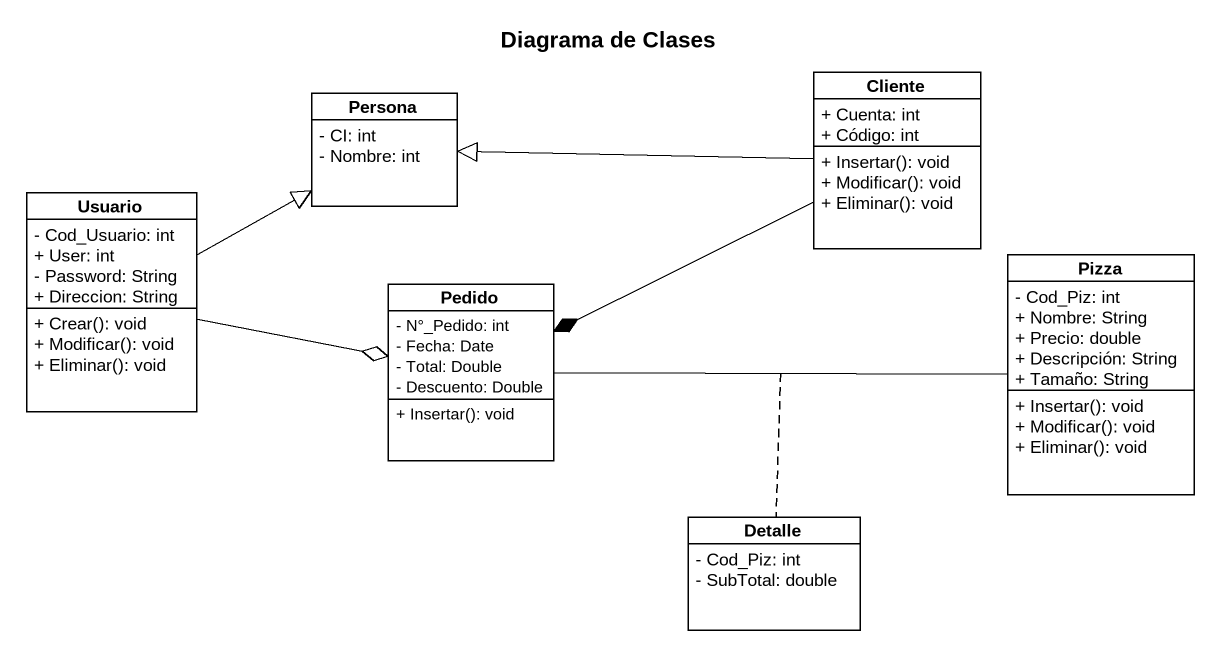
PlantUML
@startuml
title Diagrama de Clases
hide circle
hide empty members
skinparam classAttributeIconSize 0
class Cliente {
  + Cuenta: int
  + Código: int
  + Insertar(): void
  + Modificar(): void
  + Eliminar(): void
}
class Persona {
  - CI: int
  - Nombre: int
}
class Usuario {
  - Cod_Usuario: int
  + User: int
  - Password: String
  + Direccion: String
  + Crear(): void
  + Modificar(): void
  + Eliminar(): void
}
class Pedido {
  - N°_Pedido: int
  - Fecha: Date
  - Total: Double
  - Descuento: Double
  + Insertar(): void
}
class Pizza {
  - Cod_Piz: int
  + Nombre: String
  + Precio: double
  + Descripción: String
  + Tamaño: String
  + Insertar(): void
  + Modificar(): void
  + Eliminar(): void
}
class Detalle {
  - Cod_Piz: int
  - SubTotal: double
}
Cliente -left-|> Persona
Cliente -left-* Pedido
Usuario -right-|> Persona
Usuario -right-o Pedido
Pedido -right- Pizza
(Pedido, Pizza) .. Detalle
@enduml
